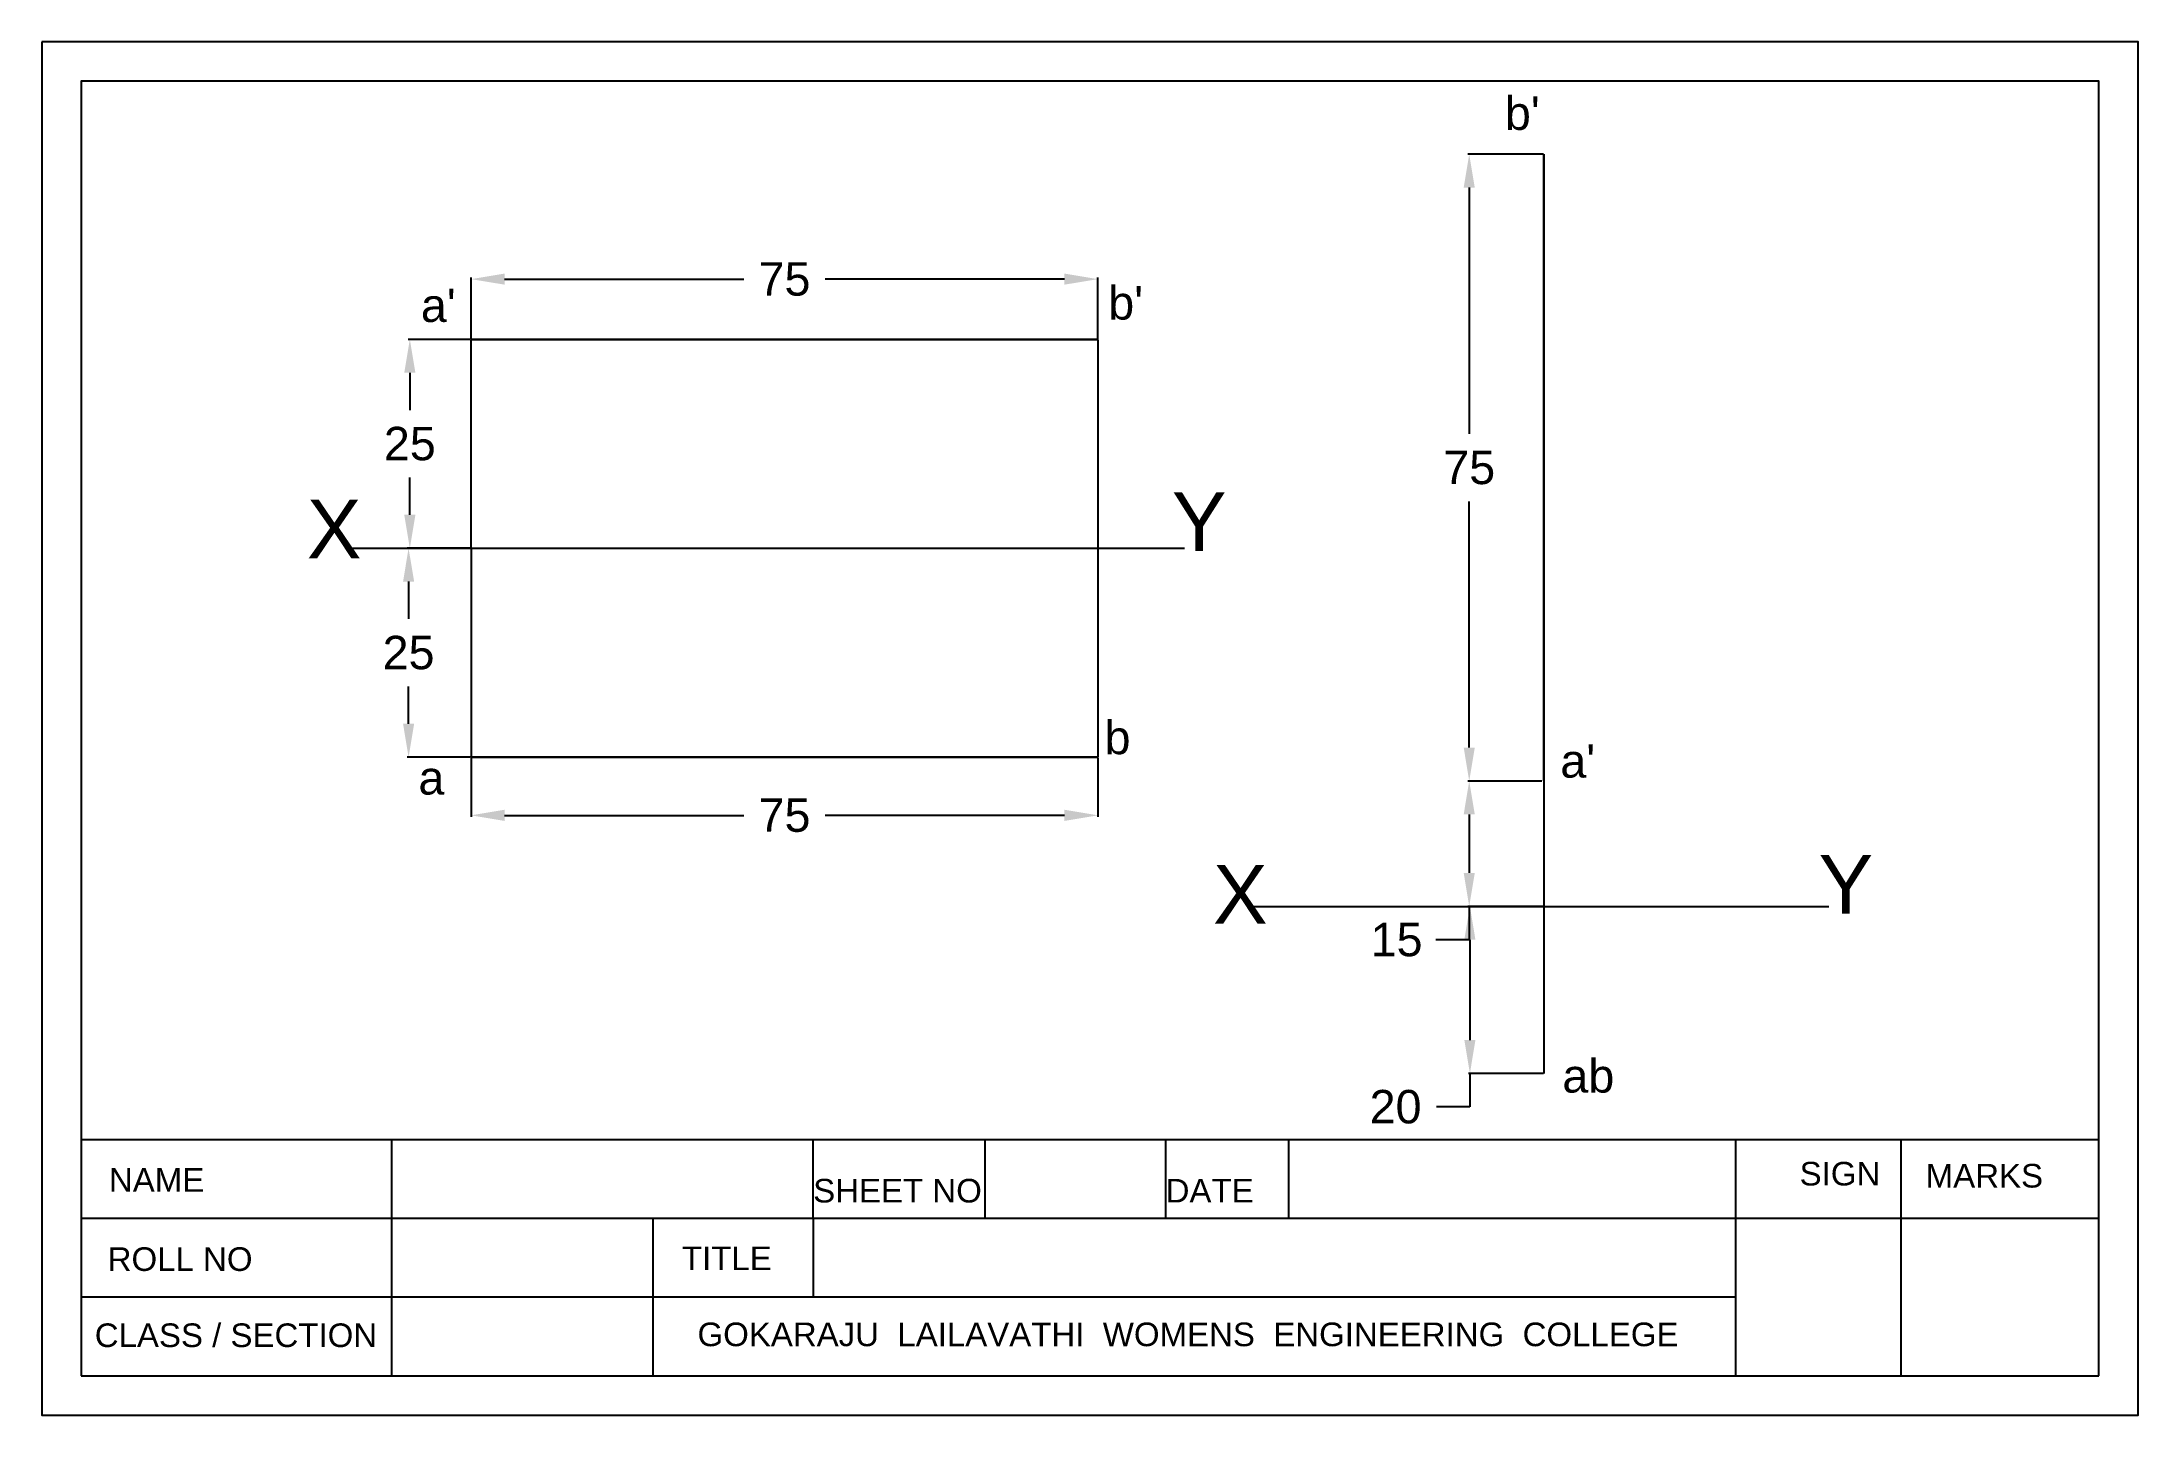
# Model space of a CAD drawing. Header units: millimetres. Extents: x 0 to 266, y 0 to 174.
import ezdxf

# ---------------------------------------------------------------- set-up
doc = ezdxf.new("R2010")
doc.units = ezdxf.units.MM
doc.header["$MEASUREMENT"] = 0
doc.styles.get("Standard").update_dxf_attribs({"font": 'arial.ttf'})
doc.dimstyles.get("Standard").update_dxf_attribs({"dimtxt": 4, "dimasz": 4, "dimexe": 0.18, "dimexo": 0.0625, "dimgap": 2, "dimtad": 0, "dimtih": 1, "dimtoh": 1, "dimdec": 0, "dimzin": 0, "dimdsep": 46, "dimtxsty": 'Standard', "dimcen": 0.09, "dimadec": 0, "dimazin": 0, "dimtfac": 1, "dimtdec": 0, "dimtofl": 0, "dimtmove": 0, "dimatfit": 3, "dimfxl": 1, "dimtolj": 1, "dimtzin": 0, "dimarcsym": 0})

# ---------------------------------------------------------------- blocks, each defined once
blk = doc.blocks.new('*D8')
at = {"color": 0, "lineweight": -2, "transparency": 16777216}
for p, q in [((54.43, 136.62), (46.53, 136.62)), ((46.72, 132.38), (46.72, 127.65)), ((46.72, 114.34), (46.72, 119.07)), ((54.43, 110.09), (46.53, 110.09))]:
    blk.add_line(p, q, dxfattribs=at)
at = {"color": 0, "transparency": 16777216}
for points in [[(46.01, 132.38), (47.43, 132.38), (46.72, 136.62)], [(46.01, 114.34), (47.43, 114.34), (46.72, 110.09)]]:
    blk.add_solid(points, dxfattribs=at)
at = {"layer": 'Defpoints', "color": 0, "transparency": 16777216}
for p in [(54.5, 136.62), (46.72, 110.09), (54.5, 110.09)]:
    blk.add_point(p, dxfattribs=at)
at = {"color": 0, "transparency": 16777216, "insert": (46.72, 123.36), "char_height": 4.245, "attachment_point": 5}
blk.add_mtext('\\A1;25', dxfattribs=at)
blk = doc.blocks.new('*D9')
at = {"color": 0, "lineweight": -2, "transparency": 16777216}
for p, q in [((54.43, 110.09), (46.37, 110.09)), ((46.56, 105.85), (46.56, 101.11)), ((46.56, 87.8), (46.56, 92.53)), ((54.43, 83.56), (46.37, 83.56))]:
    blk.add_line(p, q, dxfattribs=at)
at = {"color": 0, "transparency": 16777216}
for points in [[(45.86, 105.85), (47.27, 105.85), (46.56, 110.09)], [(45.86, 87.8), (47.27, 87.8), (46.56, 83.56)]]:
    blk.add_solid(points, dxfattribs=at)
at = {"layer": 'Defpoints', "color": 0, "transparency": 16777216}
for p in [(54.5, 110.09), (46.56, 83.56), (54.5, 83.56)]:
    blk.add_point(p, dxfattribs=at)
at = {"color": 0, "transparency": 16777216, "insert": (46.56, 96.82), "char_height": 4.245, "attachment_point": 5}
blk.add_mtext('\\A1;25', dxfattribs=at)
blk = doc.blocks.new('*D10')
at = {"color": 0, "lineweight": -2, "transparency": 16777216}
for p, q in [((54.5, 136.69), (54.5, 144.46)), ((58.75, 144.27), (89.14, 144.27)), ((129.85, 144.27), (99.46, 144.27)), ((134.1, 136.69), (134.1, 144.46))]:
    blk.add_line(p, q, dxfattribs=at)
at = {"color": 0, "transparency": 16777216}
for points in [[(58.75, 144.98), (58.75, 143.57), (54.5, 144.27)], [(129.85, 144.98), (129.85, 143.57), (134.1, 144.27)]]:
    blk.add_solid(points, dxfattribs=at)
at = {"layer": 'Defpoints', "color": 0, "transparency": 16777216}
for p in [(134.1, 144.27), (54.5, 136.62), (134.1, 136.62)]:
    blk.add_point(p, dxfattribs=at)
at = {"color": 0, "transparency": 16777216, "insert": (94.3, 144.27), "char_height": 4.245, "attachment_point": 5}
blk.add_mtext('\\A1;75', dxfattribs=at)
blk = doc.blocks.new('*D11')
at = {"color": 0, "lineweight": -2, "transparency": 16777216}
for p, q in [((54.5, 83.49), (54.5, 75.98)), ((134.1, 83.49), (134.1, 75.98)), ((58.75, 76.17), (89.14, 76.17)), ((129.85, 76.17), (99.46, 76.17))]:
    blk.add_line(p, q, dxfattribs=at)
at = {"color": 0, "transparency": 16777216}
for points in [[(58.75, 76.88), (58.75, 75.46), (54.5, 76.17)], [(129.85, 76.88), (129.85, 75.46), (134.1, 76.17)]]:
    blk.add_solid(points, dxfattribs=at)
at = {"layer": 'Defpoints', "color": 0, "transparency": 16777216}
for p in [(54.5, 83.56), (134.1, 83.56), (134.1, 76.17)]:
    blk.add_point(p, dxfattribs=at)
at = {"color": 0, "transparency": 16777216, "insert": (94.3, 76.17), "char_height": 4.245, "attachment_point": 5}
blk.add_mtext('\\A1;75', dxfattribs=at)
blk = doc.blocks.new('*D12')
at = {"color": 0, "lineweight": -2, "transparency": 16777216}
for p, q in [((190.67, 160.13), (181.06, 160.13)), ((181.25, 155.89), (181.25, 124.61)), ((181.25, 84.78), (181.25, 116.05)), ((190.46, 80.53), (181.06, 80.53))]:
    blk.add_line(p, q, dxfattribs=at)
at = {"color": 0, "transparency": 16777216}
for points in [[(180.55, 155.89), (181.96, 155.89), (181.25, 160.13)], [(180.55, 84.78), (181.96, 84.78), (181.25, 80.53)]]:
    blk.add_solid(points, dxfattribs=at)
at = {"layer": 'Defpoints', "color": 0, "transparency": 16777216}
for p in [(190.74, 160.13), (181.25, 80.53), (190.53, 80.53)]:
    blk.add_point(p, dxfattribs=at)
at = {"color": 0, "transparency": 16777216, "insert": (181.25, 120.33), "char_height": 4.245, "attachment_point": 5}
blk.add_mtext('\\A1;75', dxfattribs=at)
blk = doc.blocks.new('*D13')
at = {"color": 0, "lineweight": -2, "transparency": 16777216}
for p, q in [((190.46, 80.53), (181.06, 80.53)), ((181.25, 76.29), (181.25, 68.86)), ((190.67, 64.61), (181.06, 64.61)), ((181.25, 64.61), (181.25, 60.37)), ((181.25, 60.37), (177.01, 60.37))]:
    blk.add_line(p, q, dxfattribs=at)
at = {"color": 0, "transparency": 16777216}
for points in [[(180.55, 76.29), (181.96, 76.29), (181.25, 80.53)], [(180.55, 68.86), (181.96, 68.86), (181.25, 64.61)]]:
    blk.add_solid(points, dxfattribs=at)
at = {"layer": 'Defpoints', "color": 0, "transparency": 16777216}
for p in [(190.53, 80.53), (181.25, 64.61), (190.74, 64.61)]:
    blk.add_point(p, dxfattribs=at)
at = {"color": 0, "transparency": 16777216, "insert": (172.03, 60.37), "char_height": 4.245, "attachment_point": 5}
blk.add_mtext('\\A1;15', dxfattribs=at)
blk = doc.blocks.new('*D14')
at = {"color": 0, "lineweight": -2, "transparency": 16777216}
for p, q in [((190.67, 64.61), (181.14, 64.61)), ((181.34, 60.37), (181.34, 47.63)), ((190.67, 43.39), (181.14, 43.39)), ((181.34, 43.39), (181.34, 39.14)), ((181.34, 39.14), (177.09, 39.14))]:
    blk.add_line(p, q, dxfattribs=at)
at = {"color": 0, "transparency": 16777216}
for points in [[(180.63, 60.37), (182.04, 60.37), (181.34, 64.61)], [(180.63, 47.63), (182.04, 47.63), (181.34, 43.39)]]:
    blk.add_solid(points, dxfattribs=at)
at = {"layer": 'Defpoints', "color": 0, "transparency": 16777216}
for p in [(190.74, 64.61), (181.34, 43.39), (190.74, 43.39)]:
    blk.add_point(p, dxfattribs=at)
at = {"color": 0, "transparency": 16777216, "insert": (171.9, 39.14), "char_height": 4.245, "attachment_point": 5}
blk.add_mtext('\\A1;20', dxfattribs=at)
blk = doc.blocks.new('GOKARAJU3')
for p, q in [((5, 169.4), (5, 5)), ((261.19, 169.4), (5, 169.4)), ((261.19, 5), (261.19, 169.4)), ((5, 35), (261.19, 35)), ((44.39, 35), (44.39, 5)), ((97.94, 25), (97.94, 35)), ((119.76, 35), (119.76, 25)), ((142.7, 35), (142.7, 25)), ((158.32, 35), (158.32, 25)), ((215.08, 35), (215.08, 5)), ((236.07, 35), (236.07, 5)), ((5, 25), (261.19, 25)), ((77.59, 25), (77.59, 5)), ((97.94, 25), (97.94, 15)), ((5, 15), (215.08, 15)), ((5, 5), (261.19, 5))]:
    blk.add_line(p, q)
blk.add_lwpolyline([(0, 174.4), (0, 0), (266.19, 0), (266.19, 174.4)], close=True)
at = {"char_height": 3}
for s, width, insert, attachment_point in [('SIGN', 10.7612, (223.21, 32.16), 1), ('MARKS', 16.273, (239.22, 31.9), 1), ('NAME', 15.9424, (8.51, 31.36), 1), ('SHEET NO', 21.0026, (97.94, 30), 1), ('DATE', 14.9315, (142.7, 30), 1), ('ROLL NO', 20.6744, (8.35, 21.31), 1), ('TITLE', 14.1732, (81.27, 21.41), 1), ('CLASS / SECTION', 35.77, (6.71, 11.64), 1), ('GOKARAJU  LAILAVATHI  WOMENS  ENGINEERING  COLLEGE', 147.5066, (145.54, 10.23), 5)]:
    blk.add_mtext_dynamic_manual_height_columns(s, width=width, gutter_width=15, heights=[0], dxfattribs=dict(at, insert=insert, attachment_point=attachment_point))

msp = doc.modelspace()

# ---------------------------------------------------------------- linework, layer by layer
at = {"lineweight": 30}
for p, q in [((190.74, 80.54), (190.74, 160.13)), ((54.5, 136.62), (134.1, 136.62)), ((54.5, 83.56), (134.1, 83.56))]:
    msp.add_line(p, q, dxfattribs=at)
for p, q in [((54.5, 110.09), (54.5, 136.62)), ((134.1, 136.62), (134.1, 83.56)), ((38.96, 110.09), (145.09, 110.09)), ((54.5, 110.09), (54.5, 83.56)), ((190.74, 80.54), (190.74, 64.61)), ((153.86, 64.61), (226.92, 64.61)), ((190.74, 64.61), (190.74, 43.39))]:
    msp.add_line(p, q)
at = {"lineweight": 25}
msp.add_line((54.5, 110.09), (134.1, 110.09), dxfattribs=at)
at = {"linetype": 'Continuous'}
msp.add_lwpolyline([(5, 35), (261.19, 35), (261.19, 169.4), (5, 169.4)], close=True, dxfattribs=at)

# ---------------------------------------------------------------- block references
msp.add_blockref('GOKARAJU3', (0, 0))

# ---------------------------------------------------------------- texts
for s, height, p in [("b'", 4.245, (185.78, 163.23)), ("a'", 4.245, (48.12, 138.83)), ("b'", 4.245, (135.41, 139.14)), ('Y', 7.43, (143.5, 109.75)), ('X', 7.43, (33.65, 108.82)), ('b', 4.25, (134.94, 83.94)), ("a'", 4.245, (192.82, 80.96)), ('a', 4.25, (47.81, 78.81)), ('X', 7.43, (148.72, 62.43)), ('Y', 7.43, (225.62, 63.7)), ('ab', 4.245, (193.08, 40.96))]:
    msp.add_text(s, height=height).set_placement(p)

# ---------------------------------------------------------------- dimensions: what is measured, and where the dimension line sits
for base, p1, p2, picture, middle in [((181.25, 80.53), (190.74, 160.13), (190.53, 80.53), '*D12', (181.25, 120.33)), ((46.72, 110.09), (54.5, 136.62), (54.5, 110.09), '*D8', (46.72, 123.36)), ((46.56, 83.56), (54.5, 110.09), (54.5, 83.56), '*D9', (46.56, 96.82)), ((181.25, 64.61), (190.53, 80.53), (190.74, 64.61), '*D13', (172.03, 60.37)), ((181.34, 43.39), (190.74, 64.61), (190.74, 43.39), '*D14', (171.9, 39.14))]:
    dim = msp.add_linear_dim(base=base, p1=p1, p2=p2, angle=90, dimstyle='Standard', override={"dimscale": 1.061293, "dimlfac": 0.942247})
    dim.commit()
    dim.dimension.update_dxf_attribs({"geometry": picture, "text_midpoint": middle})
for base, p1, p2, picture, middle in [((134.1, 144.27), (54.5, 136.62), (134.1, 136.62), '*D10', (94.3, 144.27)), ((134.1, 76.17), (54.5, 83.56), (134.1, 83.56), '*D11', (94.3, 76.17))]:
    dim = msp.add_linear_dim(base=base, p1=p1, p2=p2, dimstyle='Standard', override={"dimscale": 1.061293, "dimlfac": 0.942247})
    dim.commit()
    dim.dimension.update_dxf_attribs({"geometry": picture, "text_midpoint": middle})

doc.saveas('drawing.dxf')
